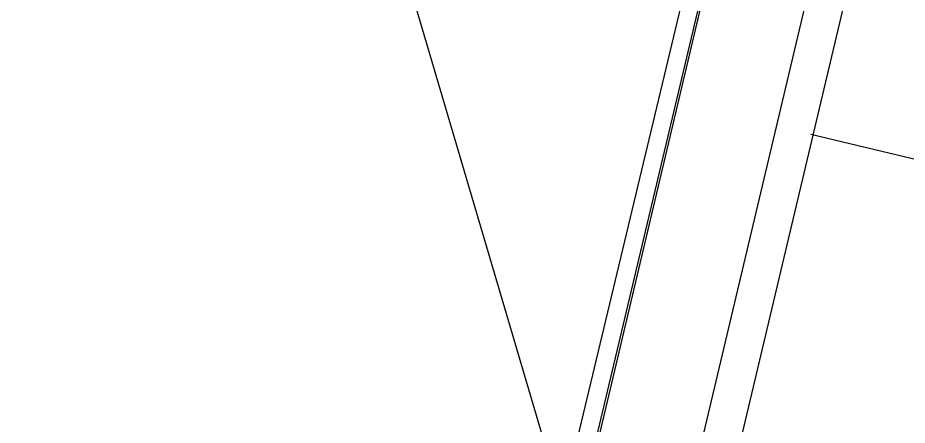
# Model space of a CAD drawing. Header units: feet. Extents: x -84 to 198, y -22 to 181.
# Drawn here: x 107.367 to 108.66, y 95.928 to 96.521 of the extents above; entities that cross this region are included whole.
import ezdxf

# ---------------------------------------------------------------- set-up
doc = ezdxf.new("R2010")
doc.units = ezdxf.units.FT
for name, color, linetype in [('A-AREA-UNIDAD', 30, 'CONTINUOUS'), ('A-LINEA', 7, 'CONTINUOUS'), ('A-MURO-CONCRETO', 8, 'CONTINUOUS')]:
    doc.layers.add(name, color=color, linetype=linetype)

msp = doc.modelspace()

# ---------------------------------------------------------------- linework, layer by layer
at = {"layer": 'A-AREA-UNIDAD'}
msp.add_lwpolyline([(112.128, 111.1644), (109.84, 101.5644), (109.36, 101.5644), (109.44, 101.1733), (108.032, 95.2889), (107.6, 95.1644), (105.12, 95.8933), (106.56, 101.9378), (104.512, 101.5644), (104.4, 101.2978), (103.712, 101.2089), (101.312, 100.3733), (101.28, 100.2133), (100.448, 100.1778), (99.872, 97.8133), (101.6, 97.3333), (101.6, 96.2489), (100.928, 93.4578), (103.648, 92.7644), (104.8, 92.8178), (106.64, 92.3733), (107.2, 92.0533), (107.2, 91.0933), (101.84, 68.5689)], dxfattribs=at)
at = {"layer": 'A-LINEA'}
for p, q in [((112.08, 111.3911), (108.4, 95.8311)), ((108.52, 96.3511), (110.4667, 95.8844))]:
    msp.add_line(p, q, dxfattribs=at)
for points in [[(113.9867, 110.9911), (112.04, 111.4444), (108.3467, 95.8444)], [(108.0133, 95.0711), (109.5467, 101.5511), (106.6267, 102.2444), (105.0933, 95.7644), (108.0133, 95.0711)]]:
    msp.add_lwpolyline(points, dxfattribs=at)
at = {"layer": 'A-MURO-CONCRETO'}
for points in [[(106.4667, 101.5511), (105.0933, 95.7644), (108.1733, 95.7644), (106.4667, 101.5511)], [(106.4667, 101.5511), (109.5467, 101.5511), (108.1733, 95.7644), (106.4667, 101.5511), (106.4667, 101.5511)]]:
    msp.add_lwpolyline(points, dxfattribs=at)

doc.saveas('drawing.dxf')
